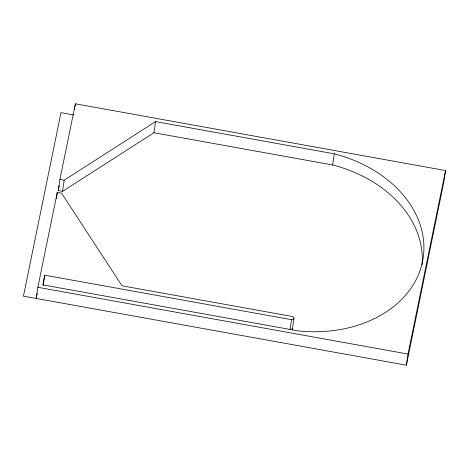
<?xml version="1.0" encoding="UTF-8"?>
<svg xmlns="http://www.w3.org/2000/svg" width="469" height="469" viewBox="0 0 469 469"><rect width="100%" height="100%" fill="white"/><g stroke="black" fill="none" stroke-linecap="round" stroke-linejoin="round"><path stroke-width="0.7" d="M292.334 329.607L293.975 318.469A2.163 1.641 8.4 0 0 292.181 316.475L121.993 285.785L61.539 193.105L57.282 192.337L37.86 287.304L36.213 298.442L37.239 293.442M43.207 285.633L44.748 275.192L291.519 319.694A2.163 1.641 8.4 0 0 293.975 318.469M56.356 198.598L57.282 192.337M422.036 264.733A119.478 90.716 8.4 0 0 332.627 164.965L153.926 132.739L62.529 191.364L58.273 190.596L59.915 179.457L75.392 103.807L445.55 170.558L443.903 181.696L406.371 365.193L23.45 296.138L60.982 112.642L73.744 114.94M62.529 191.364L64.171 180.225L155.573 121.6L334.268 153.826A119.478 90.716 8.4 0 1 422.528 261.544A119.478 90.716 8.4 0 1 298.055 330.891L42.773 284.853L44.748 275.192M74.571 109.377L74.776 107.981M74.981 106.592L75.392 103.807M153.926 132.739L155.573 121.6M290.082 329.443L291.519 319.694M332.627 164.965L334.268 153.826M406.371 365.193L408.018 354.06L445.55 170.558M58.273 190.596L59.293 185.601M59.915 179.457L64.171 180.225M37.86 287.304L408.018 354.06M291.941 328.359A2.163 1.641 8.4 0 1 292.175 330.012"/></g></svg>
